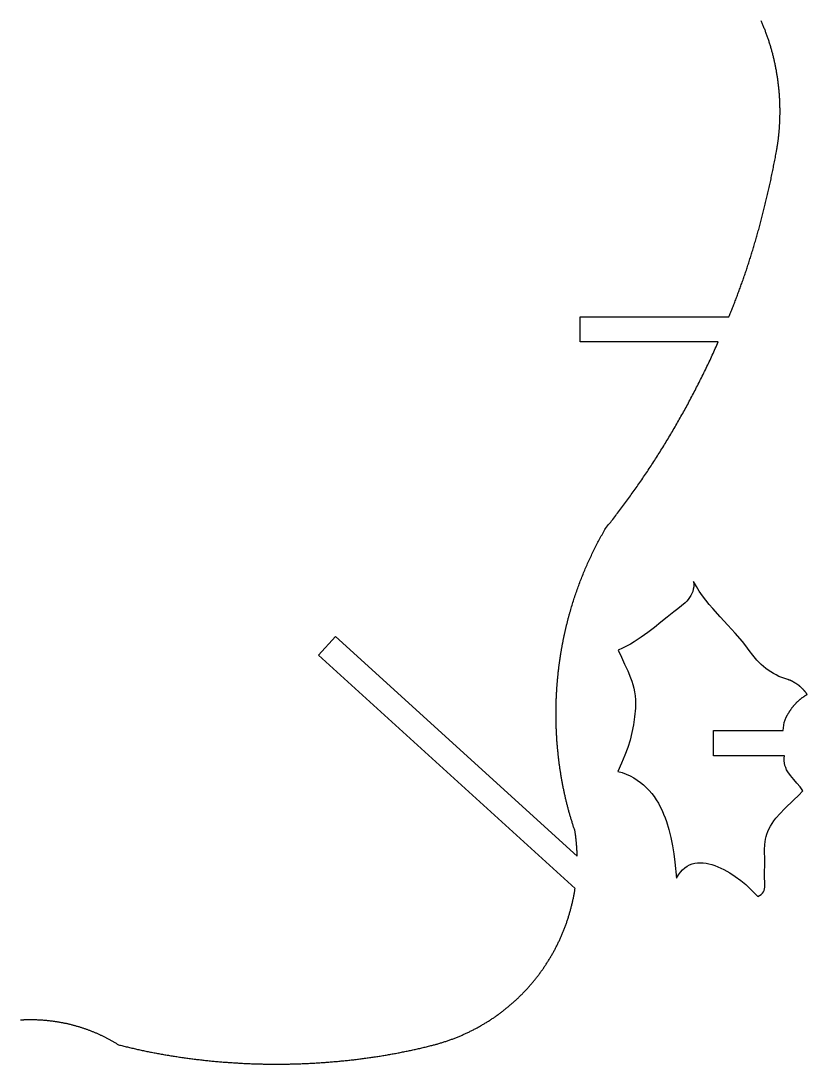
# Model space of a CAD drawing. Extents: x -331 to 1103, y -532 to 1751.
# Drawn here: x 48 to 427, y -514 to -12 of the extents above; entities that cross this region are included whole.
import ezdxf

# ---------------------------------------------------------------- set-up
doc = ezdxf.new("R2010")
doc.units = 0
doc.layers.add('Default_Layer', color=1, linetype='CONTINUOUS')

msp = doc.modelspace()

# ---------------------------------------------------------------- linework, layer by layer
at = {"layer": 'Default_Layer'}
msp.add_lwpolyline([(48.09, -493), (48.36, -492.98), (48.63, -492.97), (48.9, -492.95), (49.17, -492.94), (49.44, -492.93), (49.72, -492.92), (49.99, -492.91), (50.26, -492.9), (50.53, -492.89), (50.81, -492.88), (51.08, -492.87), (51.35, -492.87), (51.63, -492.86), (51.9, -492.86), (52.17, -492.85), (52.45, -492.85), (52.72, -492.85), (53, -492.85), (53.36, -492.85), (53.73, -492.85), (54.1, -492.86), (54.47, -492.86), (54.83, -492.87), (55.2, -492.88), (55.56, -492.89), (55.93, -492.9), (56.29, -492.92), (56.66, -492.93), (57.02, -492.95), (57.38, -492.97), (57.75, -492.99), (58.11, -493.01), (58.47, -493.03), (58.83, -493.06), (59.19, -493.09), (59.55, -493.11), (59.91, -493.14), (60.27, -493.18), (60.63, -493.21), (60.99, -493.24), (61.35, -493.28), (61.7, -493.32), (62.06, -493.36), (62.42, -493.4), (62.77, -493.44), (63.13, -493.48), (63.48, -493.53), (63.84, -493.58), (64.19, -493.63), (64.55, -493.68), (64.9, -493.73), (65.25, -493.78), (65.6, -493.84), (65.96, -493.89), (66.31, -493.95), (66.66, -494.01), (67.01, -494.07), (67.36, -494.13), (67.7, -494.2), (68.05, -494.26), (68.4, -494.33), (68.75, -494.4), (69.09, -494.47), (69.44, -494.54), (69.78, -494.61), (70.13, -494.68), (70.47, -494.76), (70.81, -494.84), (71.16, -494.91), (71.5, -494.99), (71.84, -495.08), (72.18, -495.16), (72.52, -495.24), (72.86, -495.33), (73.2, -495.42), (73.54, -495.5), (73.88, -495.59), (74.21, -495.69), (74.55, -495.78), (74.89, -495.87), (75.22, -495.97), (75.55, -496.06), (75.89, -496.16), (76.22, -496.26), (76.55, -496.36), (76.88, -496.47), (77.22, -496.57), (77.55, -496.68), (77.88, -496.78), (78.2, -496.89), (78.53, -497), (78.86, -497.11), (79.19, -497.22), (79.51, -497.34), (79.84, -497.45), (80.16, -497.57), (80.49, -497.68), (80.81, -497.8), (81.13, -497.92), (81.45, -498.04), (81.77, -498.17), (82.09, -498.29), (82.41, -498.42), (82.73, -498.54), (83.05, -498.67), (83.37, -498.8), (83.68, -498.93), (84, -499.06), (84.31, -499.2), (84.63, -499.33), (84.94, -499.47), (85.25, -499.6), (85.56, -499.74), (85.87, -499.88), (86.18, -500.02), (86.49, -500.17), (86.8, -500.31), (87.11, -500.45), (87.41, -500.6), (87.72, -500.75), (88.02, -500.89), (88.33, -501.04), (88.63, -501.2), (88.93, -501.35), (89.23, -501.5), (89.53, -501.65), (89.83, -501.81), (90.13, -501.97), (90.43, -502.13), (90.73, -502.29), (91.02, -502.45), (91.32, -502.61), (91.61, -502.77), (91.91, -502.93), (92.2, -503.1), (92.49, -503.27), (92.78, -503.43), (93.07, -503.6), (93.36, -503.77), (93.65, -503.94), (93.94, -504.12), (94.22, -504.29), (94.51, -504.46), (94.79, -504.64), (95.07, -504.82), (95.36, -504.99), (95.89, -505.13), (96.43, -505.27), (96.97, -505.41), (97.51, -505.54), (98.05, -505.68), (98.6, -505.81), (99.14, -505.95), (99.68, -506.08), (100.23, -506.21), (100.78, -506.34), (101.33, -506.47), (101.88, -506.6), (102.43, -506.72), (102.98, -506.85), (103.53, -506.98), (104.09, -507.1), (104.64, -507.22), (105.2, -507.35), (105.76, -507.47), (106.32, -507.59), (106.88, -507.71), (107.44, -507.83), (108, -507.95), (108.56, -508.06), (109.13, -508.18), (109.69, -508.29), (110.26, -508.41), (110.83, -508.52), (111.39, -508.63), (111.96, -508.74), (112.53, -508.85), (113.11, -508.96), (113.68, -509.07), (114.25, -509.17), (114.83, -509.28), (115.4, -509.38), (115.98, -509.49), (116.56, -509.59), (117.13, -509.69), (117.71, -509.79), (118.29, -509.89), (118.87, -509.99), (119.46, -510.09), (120.04, -510.18), (120.62, -510.28), (121.21, -510.37), (121.79, -510.47), (122.38, -510.56), (122.97, -510.65), (123.56, -510.74), (124.15, -510.83), (124.74, -510.92), (125.33, -511.01), (125.92, -511.09), (126.51, -511.18), (127.11, -511.26), (127.7, -511.34), (128.29, -511.43), (128.89, -511.51), (129.49, -511.59), (130.09, -511.66), (130.68, -511.74), (131.28, -511.82), (131.88, -511.89), (132.48, -511.97), (133.08, -512.04), (133.69, -512.11), (134.29, -512.18), (134.89, -512.25), (135.5, -512.32), (136.1, -512.39), (136.71, -512.46), (137.32, -512.52), (137.92, -512.59), (138.53, -512.65), (139.14, -512.71), (139.75, -512.77), (140.36, -512.83), (140.97, -512.89), (141.58, -512.95), (142.19, -513), (142.8, -513.06), (143.42, -513.11), (144.03, -513.17), (144.65, -513.22), (145.26, -513.27), (145.88, -513.32), (146.49, -513.37), (147.11, -513.42), (147.73, -513.46), (148.34, -513.51), (148.96, -513.55), (149.58, -513.59), (150.2, -513.63), (150.82, -513.67), (151.44, -513.71), (152.06, -513.75), (152.69, -513.79), (153.31, -513.82), (153.93, -513.86), (154.55, -513.89), (155.18, -513.92), (155.8, -513.96), (156.43, -513.99), (157.05, -514.01), (157.68, -514.04), (158.3, -514.07), (158.93, -514.09), (159.56, -514.12), (160.19, -514.14), (160.81, -514.16), (161.44, -514.18), (162.07, -514.2), (162.7, -514.22), (163.33, -514.23), (163.96, -514.25), (164.59, -514.26), (165.22, -514.28), (165.85, -514.29), (166.48, -514.3), (167.11, -514.31), (167.75, -514.32), (168.38, -514.32), (169.01, -514.33), (169.64, -514.33), (170.28, -514.34), (170.91, -514.34), (171.54, -514.34), (172.17, -514.34), (172.79, -514.34), (173.41, -514.33), (174.04, -514.33), (174.66, -514.32), (175.28, -514.32), (175.9, -514.31), (176.52, -514.3), (177.14, -514.29), (177.76, -514.28), (178.38, -514.27), (179, -514.25), (179.62, -514.24), (180.24, -514.22), (180.86, -514.21), (181.48, -514.19), (182.1, -514.17), (182.71, -514.15), (183.33, -514.12), (183.95, -514.1), (184.56, -514.08), (185.18, -514.05), (185.79, -514.03), (186.41, -514), (187.02, -513.97), (187.64, -513.94), (188.25, -513.91), (188.86, -513.88), (189.48, -513.84), (190.09, -513.81), (190.7, -513.77), (191.31, -513.74), (191.92, -513.7), (192.53, -513.66), (193.14, -513.62), (193.75, -513.58), (194.36, -513.53), (194.96, -513.49), (195.57, -513.45), (196.18, -513.4), (196.78, -513.35), (197.39, -513.31), (197.99, -513.26), (198.6, -513.21), (199.2, -513.15), (199.8, -513.1), (200.41, -513.05), (201.01, -512.99), (201.61, -512.94), (202.21, -512.88), (202.81, -512.82), (203.41, -512.77), (204.01, -512.71), (204.61, -512.64), (205.2, -512.58), (205.8, -512.52), (206.39, -512.45), (206.99, -512.39), (207.58, -512.32), (208.18, -512.26), (208.77, -512.19), (209.36, -512.12), (209.95, -512.05), (210.55, -511.98), (211.14, -511.9), (211.72, -511.83), (212.31, -511.75), (212.9, -511.68), (213.49, -511.6), (214.07, -511.52), (214.66, -511.44), (215.24, -511.36), (215.83, -511.28), (216.41, -511.2), (216.99, -511.12), (217.57, -511.03), (218.15, -510.95), (218.73, -510.86), (219.31, -510.77), (219.89, -510.69), (220.47, -510.6), (221.04, -510.51), (221.62, -510.42), (222.19, -510.32), (222.77, -510.23), (223.34, -510.14), (223.91, -510.04), (224.48, -509.94), (225.05, -509.85), (225.62, -509.75), (226.19, -509.65), (226.75, -509.55), (227.32, -509.45), (227.89, -509.35), (228.45, -509.24), (229.01, -509.14), (229.57, -509.03), (230.14, -508.93), (230.7, -508.82), (231.26, -508.71), (231.81, -508.6), (232.37, -508.49), (232.93, -508.38), (233.48, -508.27), (234.04, -508.16), (234.59, -508.04), (235.14, -507.93), (235.69, -507.81), (236.24, -507.7), (236.79, -507.58), (237.34, -507.46), (237.88, -507.34), (238.43, -507.22), (238.97, -507.1), (239.52, -506.98), (240.06, -506.86), (240.6, -506.73), (241.14, -506.61), (241.68, -506.48), (242.21, -506.35), (242.75, -506.23), (243.29, -506.1), (243.82, -505.97), (244.35, -505.84), (244.88, -505.71), (245.41, -505.57), (245.94, -505.44), (246.47, -505.31), (246.89, -505.2), (247.32, -505.09), (247.74, -504.98), (248.16, -504.87), (248.58, -504.75), (248.99, -504.64), (249.41, -504.52), (249.83, -504.4), (250.24, -504.28), (250.66, -504.15), (251.07, -504.03), (251.48, -503.9), (251.9, -503.77), (252.31, -503.64), (252.72, -503.51), (253.13, -503.37), (253.54, -503.24), (253.95, -503.1), (254.35, -502.96), (254.76, -502.82), (255.16, -502.68), (255.57, -502.53), (255.97, -502.38), (256.37, -502.23), (256.78, -502.08), (257.18, -501.93), (257.58, -501.78), (257.97, -501.62), (258.37, -501.46), (258.77, -501.31), (259.17, -501.14), (259.56, -500.98), (259.95, -500.82), (260.35, -500.65), (260.74, -500.48), (261.13, -500.31), (261.52, -500.14), (261.91, -499.97), (262.3, -499.8), (262.69, -499.62), (263.07, -499.44), (263.46, -499.26), (263.84, -499.08), (264.23, -498.9), (264.61, -498.71), (264.99, -498.53), (265.37, -498.34), (265.75, -498.15), (266.13, -497.96), (266.5, -497.76), (266.88, -497.57), (267.26, -497.37), (267.63, -497.17), (268, -496.98), (268.38, -496.77), (268.75, -496.57), (269.12, -496.37), (269.48, -496.16), (269.85, -495.95), (270.22, -495.74), (270.58, -495.53), (270.95, -495.32), (271.31, -495.11), (271.68, -494.89), (272.04, -494.67), (272.4, -494.46), (272.76, -494.23), (273.11, -494.01), (273.47, -493.79), (273.83, -493.56), (274.18, -493.34), (274.53, -493.11), (274.89, -492.88), (275.24, -492.65), (275.59, -492.42), (275.94, -492.18), (276.28, -491.95), (276.63, -491.71), (276.98, -491.47), (277.32, -491.23), (277.66, -490.99), (278, -490.74), (278.35, -490.5), (278.68, -490.25), (279.02, -490.01), (279.36, -489.76), (279.7, -489.51), (280.03, -489.25), (280.36, -489), (280.7, -488.74), (281.03, -488.49), (281.36, -488.23), (281.69, -487.97), (282.01, -487.71), (282.34, -487.45), (282.66, -487.18), (282.99, -486.92), (283.31, -486.65), (283.63, -486.38), (283.95, -486.11), (284.27, -485.84), (284.59, -485.57), (284.9, -485.3), (285.22, -485.02), (285.53, -484.74), (285.84, -484.47), (286.16, -484.19), (286.47, -483.91), (286.77, -483.62), (287.08, -483.34), (287.39, -483.06), (287.69, -482.77), (287.99, -482.48), (288.3, -482.19), (288.6, -481.9), (288.9, -481.61), (289.19, -481.32), (289.49, -481.02), (289.79, -480.73), (290.08, -480.43), (290.37, -480.13), (290.66, -479.83), (290.95, -479.53), (291.24, -479.23), (291.53, -478.93), (291.81, -478.62), (292.1, -478.32), (292.38, -478.01), (292.66, -477.7), (292.94, -477.39), (293.22, -477.08), (293.5, -476.77), (293.77, -476.45), (294.05, -476.14), (294.32, -475.82), (294.59, -475.5), (294.86, -475.18), (295.13, -474.86), (295.4, -474.54), (295.67, -474.22), (295.93, -473.9), (296.19, -473.57), (296.45, -473.25), (296.71, -472.92), (296.97, -472.59), (297.23, -472.26), (297.49, -471.93), (297.74, -471.6), (297.99, -471.26), (298.24, -470.93), (298.49, -470.59), (298.74, -470.26), (298.99, -469.92), (299.23, -469.58), (299.48, -469.24), (299.72, -468.9), (299.96, -468.55), (300.2, -468.21), (300.44, -467.86), (300.67, -467.52), (300.91, -467.17), (301.14, -466.82), (301.37, -466.47), (301.6, -466.12), (301.83, -465.77), (302.06, -465.42), (302.28, -465.06), (302.51, -464.71), (302.73, -464.35), (302.95, -463.99), (303.17, -463.63), (303.39, -463.27), (303.6, -462.91), (303.82, -462.55), (304.03, -462.19), (304.24, -461.83), (304.45, -461.46), (304.66, -461.09), (304.86, -460.73), (305.07, -460.36), (305.27, -459.99), (305.47, -459.62), (305.67, -459.25), (305.87, -458.88), (306.07, -458.5), (306.26, -458.13), (306.45, -457.75), (306.65, -457.38), (306.84, -457), (307.02, -456.62), (307.21, -456.24), (307.39, -455.86), (307.58, -455.48), (307.76, -455.1), (307.94, -454.71), (308.12, -454.33), (308.29, -453.94), (308.47, -453.56), (308.64, -453.17), (308.81, -452.78), (308.98, -452.39), (309.15, -452), (309.31, -451.61), (309.48, -451.22), (309.64, -450.82), (309.8, -450.43), (309.96, -450.04), (310.12, -449.64), (310.27, -449.24), (310.43, -448.85), (310.58, -448.45), (310.73, -448.05), (310.88, -447.65), (311.02, -447.25), (311.17, -446.84), (311.31, -446.44), (311.45, -446.04), (311.59, -445.63), (311.73, -445.23), (311.87, -444.82), (312, -444.41), (312.13, -444), (312.26, -443.59), (312.39, -443.18), (312.52, -442.77), (312.64, -442.36), (312.77, -441.95), (312.89, -441.54), (313.01, -441.12), (313.13, -440.71), (313.24, -440.29), (313.36, -439.87), (313.47, -439.46), (313.58, -439.04), (313.69, -438.62), (313.79, -438.2), (313.9, -437.78), (314, -437.36), (314.1, -436.94), (314.2, -436.51), (314.3, -436.09), (314.39, -435.66), (314.49, -435.24), (314.58, -434.81), (314.67, -434.39), (314.75, -433.96), (314.84, -433.53), (314.92, -433.1), (315, -432.67), (315.08, -432.24), (315.16, -431.81), (315.24, -431.38), (315.31, -430.95), (315.38, -430.51), (315.45, -430.08), (315.52, -429.64), (191.89, -317.35), (200.08, -308.33), (316.51, -414.08), (316.5, -413.68), (316.49, -413.27), (316.48, -412.86), (316.46, -412.46), (316.45, -412.06), (316.43, -411.66), (316.41, -411.26), (316.39, -410.86), (316.37, -410.46), (316.34, -410.07), (316.32, -409.68), (316.29, -409.29), (316.26, -408.9), (316.23, -408.51), (316.2, -408.13), (316.17, -407.74), (316.13, -407.36), (316.1, -406.99), (316.06, -406.61), (316.02, -406.24), (315.98, -405.87), (315.94, -405.5), (315.9, -405.14), (315.85, -404.77), (315.81, -404.42), (315.76, -404.06), (315.71, -403.71), (315.66, -403.36), (315.61, -403.01), (315.56, -402.67), (315.51, -402.33), (315.45, -401.99), (315.32, -401.6), (315.18, -401.2), (315.05, -400.8), (314.92, -400.41), (314.79, -400.01), (314.66, -399.61), (314.53, -399.21), (314.4, -398.81), (314.27, -398.4), (314.14, -398), (314.02, -397.59), (313.89, -397.19), (313.77, -396.78), (313.64, -396.38), (313.52, -395.97), (313.4, -395.56), (313.28, -395.15), (313.16, -394.74), (313.04, -394.33), (312.92, -393.92), (312.8, -393.5), (312.69, -393.09), (312.57, -392.67), (312.46, -392.26), (312.35, -391.84), (312.23, -391.43), (312.12, -391.01), (312.01, -390.59), (311.9, -390.17), (311.79, -389.75), (311.69, -389.33), (311.58, -388.91), (311.48, -388.48), (311.37, -388.06), (311.27, -387.64), (311.17, -387.21), (311.06, -386.79), (310.96, -386.36), (310.86, -385.93), (310.77, -385.5), (310.67, -385.08), (310.57, -384.65), (310.48, -384.22), (310.38, -383.78), (310.29, -383.35), (310.2, -382.92), (310.11, -382.49), (310.02, -382.05), (309.93, -381.62), (309.84, -381.18), (309.75, -380.75), (309.66, -380.31), (309.58, -379.88), (309.49, -379.44), (309.41, -379), (309.33, -378.56), (309.25, -378.12), (309.17, -377.68), (309.09, -377.24), (309.01, -376.8), (308.93, -376.36), (308.86, -375.91), (308.78, -375.47), (308.71, -375.02), (308.64, -374.58), (308.57, -374.13), (308.5, -373.69), (308.43, -373.24), (308.36, -372.79), (308.29, -372.35), (308.22, -371.9), (308.16, -371.45), (308.1, -371), (308.03, -370.55), (307.97, -370.1), (307.91, -369.65), (307.85, -369.2), (307.79, -368.74), (307.73, -368.29), (307.68, -367.84), (307.62, -367.38), (307.57, -366.93), (307.52, -366.47), (307.46, -366.02), (307.41, -365.56), (307.36, -365.11), (307.31, -364.65), (307.27, -364.19), (307.22, -363.73), (307.17, -363.28), (307.13, -362.82), (307.09, -362.36), (307.05, -361.9), (307, -361.44), (306.97, -360.98), (306.93, -360.52), (306.89, -360.05), (306.85, -359.59), (306.82, -359.13), (306.78, -358.67), (306.75, -358.2), (306.72, -357.74), (306.69, -357.27), (306.66, -356.81), (306.63, -356.34), (306.61, -355.88), (306.58, -355.41), (306.55, -354.95), (306.53, -354.48), (306.51, -354.01), (306.49, -353.55), (306.47, -353.08), (306.45, -352.61), (306.43, -352.14), (306.42, -351.67), (306.4, -351.2), (306.39, -350.73), (306.37, -350.26), (306.36, -349.79), (306.35, -349.32), (306.34, -348.85), (306.34, -348.38), (306.33, -347.91), (306.32, -347.44), (306.32, -346.96), (306.32, -346.49), (306.31, -346.02), (306.31, -345.55), (306.31, -345.16), (306.31, -344.78), (306.32, -344.39), (306.32, -344.01), (306.32, -343.62), (306.33, -343.24), (306.33, -342.85), (306.34, -342.47), (306.35, -342.08), (306.35, -341.7), (306.36, -341.32), (306.37, -340.93), (306.38, -340.55), (306.39, -340.17), (306.4, -339.79), (306.42, -339.4), (306.43, -339.02), (306.44, -338.64), (306.46, -338.26), (306.47, -337.88), (306.49, -337.49), (306.51, -337.11), (306.53, -336.73), (306.55, -336.35), (306.56, -335.97), (306.59, -335.59), (306.61, -335.21), (306.63, -334.83), (306.65, -334.45), (306.67, -334.07), (306.7, -333.69), (306.72, -333.31), (306.75, -332.94), (306.78, -332.56), (306.8, -332.18), (306.83, -331.8), (306.86, -331.42), (306.89, -331.05), (306.92, -330.67), (306.95, -330.29), (306.99, -329.91), (307.02, -329.54), (307.05, -329.16), (307.09, -328.78), (307.12, -328.41), (307.16, -328.03), (307.19, -327.66), (307.23, -327.28), (307.27, -326.91), (307.31, -326.53), (307.35, -326.16), (307.39, -325.78), (307.43, -325.41), (307.47, -325.04), (307.52, -324.66), (307.56, -324.29), (307.6, -323.92), (307.65, -323.54), (307.69, -323.17), (307.74, -322.8), (307.79, -322.43), (307.84, -322.06), (307.89, -321.68), (307.94, -321.31), (307.99, -320.94), (308.04, -320.57), (308.09, -320.2), (308.14, -319.83), (308.2, -319.46), (308.25, -319.09), (308.3, -318.72), (308.36, -318.35), (308.42, -317.99), (308.47, -317.62), (308.53, -317.25), (308.59, -316.88), (308.65, -316.51), (308.71, -316.15), (308.77, -315.78), (308.83, -315.41), (308.89, -315.04), (308.96, -314.68), (309.02, -314.31), (309.08, -313.95), (309.15, -313.58), (309.22, -313.22), (309.28, -312.85), (309.35, -312.49), (309.42, -312.12), (309.49, -311.76), (309.56, -311.39), (309.63, -311.03), (309.7, -310.67), (309.77, -310.31), (309.84, -309.94), (309.92, -309.58), (309.99, -309.22), (310.06, -308.86), (310.14, -308.5), (310.22, -308.13), (310.29, -307.77), (310.37, -307.41), (310.45, -307.05), (310.53, -306.69), (310.61, -306.33), (310.69, -305.97), (310.77, -305.62), (310.85, -305.26), (310.93, -304.9), (311.02, -304.54), (311.1, -304.18), (311.18, -303.83), (311.27, -303.47), (311.35, -303.11), (311.44, -302.76), (311.53, -302.4), (311.62, -302.04), (311.71, -301.69), (311.8, -301.33), (311.89, -300.98), (311.98, -300.62), (312.07, -300.27), (312.16, -299.92), (312.25, -299.56), (312.35, -299.21), (312.44, -298.86), (312.54, -298.5), (312.63, -298.15), (312.73, -297.8), (312.83, -297.45), (312.92, -297.1), (313.02, -296.75), (313.22, -296.04), (313.42, -295.35), (313.63, -294.65), (313.83, -293.95), (314.04, -293.26), (314.26, -292.56), (314.47, -291.87), (314.69, -291.18), (314.91, -290.49), (315.13, -289.8), (315.36, -289.11), (315.59, -288.43), (315.82, -287.74), (316.05, -287.06), (316.29, -286.38), (316.53, -285.7), (316.77, -285.02), (317.02, -284.35), (317.26, -283.67), (317.51, -283), (317.76, -282.33), (318.02, -281.66), (318.28, -280.99), (318.54, -280.32), (318.8, -279.65), (319.06, -278.99), (319.33, -278.33), (319.6, -277.67), (319.87, -277.01), (320.15, -276.35), (320.43, -275.69), (320.71, -275.04), (320.99, -274.39), (321.27, -273.73), (321.56, -273.08), (321.85, -272.44), (322.14, -271.79), (322.44, -271.15), (322.73, -270.5), (323.03, -269.86), (323.34, -269.22), (323.64, -268.58), (323.95, -267.95), (324.26, -267.31), (324.57, -266.68), (324.88, -266.05), (325.2, -265.42), (325.52, -264.79), (325.84, -264.17), (326.16, -263.54), (326.49, -262.92), (326.82, -262.3), (327.15, -261.68), (327.48, -261.07), (327.82, -260.45), (328.15, -259.84), (328.49, -259.23), (328.84, -258.62), (329.18, -258.01), (329.53, -257.41), (329.88, -256.8), (330.23, -256.2), (330.72, -255.59), (331.2, -254.98), (331.69, -254.37), (332.18, -253.75), (332.66, -253.14), (333.14, -252.52), (333.63, -251.91), (334.11, -251.29), (334.59, -250.67), (335.07, -250.05), (335.55, -249.42), (336.03, -248.8), (336.5, -248.17), (336.98, -247.55), (337.45, -246.92), (337.93, -246.29), (338.4, -245.66), (338.87, -245.02), (339.34, -244.39), (339.81, -243.76), (340.28, -243.12), (340.75, -242.48), (341.22, -241.84), (341.68, -241.2), (342.15, -240.56), (342.61, -239.92), (343.07, -239.27), (343.54, -238.62), (344, -237.98), (344.46, -237.33), (344.92, -236.68), (345.37, -236.03), (345.83, -235.37), (346.29, -234.72), (346.74, -234.06), (347.19, -233.4), (347.65, -232.74), (348.1, -232.08), (348.55, -231.42), (349, -230.76), (349.45, -230.09), (349.9, -229.43), (350.34, -228.76), (350.79, -228.09), (351.23, -227.42), (351.68, -226.75), (352.12, -226.08), (352.56, -225.4), (353, -224.72), (353.44, -224.05), (353.88, -223.37), (354.32, -222.69), (354.75, -222), (355.19, -221.32), (355.62, -220.64), (356.06, -219.95), (356.49, -219.26), (356.92, -218.57), (357.35, -217.88), (357.78, -217.19), (358.21, -216.49), (358.64, -215.8), (359.06, -215.1), (359.49, -214.4), (359.91, -213.7), (360.34, -213), (360.76, -212.3), (361.18, -211.59), (361.6, -210.88), (362.02, -210.18), (362.44, -209.47), (362.85, -208.76), (363.27, -208.04), (363.69, -207.33), (364.1, -206.61), (364.51, -205.9), (364.92, -205.18), (365.33, -204.46), (365.74, -203.74), (366.15, -203.01), (366.56, -202.29), (366.97, -201.56), (367.37, -200.83), (367.78, -200.1), (368.18, -199.37), (368.58, -198.64), (368.99, -197.9), (369.39, -197.17), (369.79, -196.43), (370.18, -195.69), (370.58, -194.95), (370.98, -194.21), (371.37, -193.46), (371.77, -192.72), (372.16, -191.97), (372.55, -191.22), (372.94, -190.47), (373.33, -189.72), (373.72, -188.96), (374.11, -188.21), (374.5, -187.45), (374.88, -186.69), (375.27, -185.93), (375.65, -185.17), (376.03, -184.41), (376.42, -183.64), (376.8, -182.87), (377.18, -182.1), (377.56, -181.33), (377.93, -180.56), (378.31, -179.79), (378.68, -179.01), (379.06, -178.24), (379.43, -177.46), (379.8, -176.68), (380.18, -175.89), (380.55, -175.11), (380.91, -174.32), (381.28, -173.54), (381.65, -172.75), (382.01, -171.96), (382.38, -171.17), (382.74, -170.37), (383.11, -169.58), (383.47, -168.78), (383.83, -167.98), (384.19, -167.18), (384.55, -166.38), (317.92, -166.38), (317.92, -154.19), (317.92, -154.19), (389.67, -154.19), (389.89, -153.66), (390.11, -153.12), (390.33, -152.59), (390.55, -152.05), (390.77, -151.51), (390.99, -150.97), (391.21, -150.43), (391.43, -149.89), (391.64, -149.34), (391.86, -148.8), (392.07, -148.25), (392.29, -147.7), (392.5, -147.15), (392.72, -146.6), (392.93, -146.05), (393.14, -145.49), (393.35, -144.94), (393.57, -144.38), (393.78, -143.82), (393.99, -143.26), (394.2, -142.7), (394.4, -142.14), (394.61, -141.57), (394.82, -141.01), (395.03, -140.44), (395.23, -139.87), (395.44, -139.3), (395.64, -138.73), (395.85, -138.16), (396.05, -137.58), (396.26, -137.01), (396.46, -136.43), (396.66, -135.85), (396.86, -135.27), (397.06, -134.69), (397.26, -134.1), (397.46, -133.52), (397.66, -132.93), (397.86, -132.35), (398.06, -131.76), (398.25, -131.17), (398.45, -130.58), (398.64, -129.98), (398.84, -129.39), (399.03, -128.79), (399.23, -128.2), (399.42, -127.6), (399.61, -127), (399.8, -126.4), (399.99, -125.8), (400.18, -125.19), (400.37, -124.59), (400.56, -123.98), (400.75, -123.37), (400.94, -122.76), (401.12, -122.15), (401.31, -121.54), (401.5, -120.92), (401.68, -120.31), (401.86, -119.69), (402.05, -119.07), (402.23, -118.46), (402.41, -117.83), (402.59, -117.21), (402.77, -116.59), (402.95, -115.96), (403.13, -115.34), (403.31, -114.71), (403.49, -114.08), (403.66, -113.45), (403.84, -112.82), (404.01, -112.19), (404.19, -111.55), (404.36, -110.92), (404.54, -110.28), (404.71, -109.64), (404.88, -109), (405.05, -108.36), (405.22, -107.72), (405.39, -107.08), (405.56, -106.43), (405.73, -105.78), (405.89, -105.14), (406.06, -104.49), (406.22, -103.84), (406.39, -103.18), (406.55, -102.53), (406.72, -101.88), (406.88, -101.22), (407.04, -100.56), (407.2, -99.91), (407.36, -99.25), (407.52, -98.58), (407.68, -97.92), (407.83, -97.26), (407.99, -96.59), (408.15, -95.93), (408.3, -95.26), (408.46, -94.59), (408.61, -93.92), (408.76, -93.25), (408.91, -92.57), (409.07, -91.9), (409.22, -91.22), (409.37, -90.55), (409.51, -89.87), (409.66, -89.19), (409.81, -88.51), (409.95, -87.83), (410.1, -87.14), (410.24, -86.46), (410.39, -85.77), (410.53, -85.08), (410.67, -84.4), (410.81, -83.71), (410.95, -83.01), (411.09, -82.32), (411.23, -81.63), (411.37, -80.93), (411.51, -80.24), (411.64, -79.54), (411.78, -78.84), (411.91, -78.14), (412.04, -77.44), (412.18, -76.73), (412.31, -76.03), (412.44, -75.32), (412.57, -74.62), (412.62, -74.34), (412.67, -74.07), (412.72, -73.79), (412.77, -73.51), (412.82, -73.24), (412.87, -72.96), (412.91, -72.68), (412.96, -72.39), (413, -72.11), (413.05, -71.83), (413.09, -71.54), (413.14, -71.25), (413.18, -70.97), (413.22, -70.68), (413.26, -70.39), (413.3, -70.1), (413.34, -69.8), (413.38, -69.51), (413.42, -69.22), (413.46, -68.92), (413.49, -68.63), (413.53, -68.33), (413.57, -68.03), (413.6, -67.73), (413.63, -67.44), (413.67, -67.14), (413.7, -66.83), (413.73, -66.53), (413.76, -66.23), (413.79, -65.93), (413.82, -65.62), (413.85, -65.32), (413.87, -65.01), (413.9, -64.7), (413.93, -64.4), (413.95, -64.09), (413.97, -63.78), (414, -63.47), (414.02, -63.16), (414.04, -62.85), (414.06, -62.54), (414.08, -62.23), (414.1, -61.91), (414.12, -61.6), (414.14, -61.29), (414.15, -60.97), (414.17, -60.66), (414.18, -60.34), (414.2, -60.03), (414.21, -59.71), (414.22, -59.4), (414.23, -59.08), (414.24, -58.76), (414.25, -58.45), (414.26, -58.13), (414.27, -57.81), (414.28, -57.49), (414.28, -57.17), (414.29, -56.85), (414.29, -56.53), (414.3, -56.21), (414.3, -55.89), (414.3, -55.57), (414.3, -55.25), (414.3, -54.78), (414.3, -54.31), (414.29, -53.84), (414.28, -53.37), (414.27, -52.9), (414.26, -52.44), (414.25, -51.97), (414.24, -51.5), (414.22, -51.04), (414.2, -50.57), (414.18, -50.11), (414.16, -49.64), (414.13, -49.18), (414.11, -48.71), (414.08, -48.25), (414.05, -47.79), (414.02, -47.33), (413.98, -46.87), (413.95, -46.4), (413.91, -45.94), (413.87, -45.48), (413.83, -45.02), (413.78, -44.57), (413.74, -44.11), (413.69, -43.65), (413.64, -43.19), (413.59, -42.74), (413.54, -42.28), (413.48, -41.82), (413.42, -41.37), (413.37, -40.92), (413.31, -40.46), (413.24, -40.01), (413.18, -39.56), (413.11, -39.1), (413.05, -38.65), (412.98, -38.2), (412.9, -37.75), (412.83, -37.3), (412.75, -36.85), (412.68, -36.4), (412.6, -35.96), (412.52, -35.51), (412.44, -35.06), (412.35, -34.62), (412.26, -34.17), (412.18, -33.73), (412.09, -33.28), (412, -32.84), (411.9, -32.4), (411.81, -31.96), (411.71, -31.52), (411.61, -31.07), (411.51, -30.63), (411.41, -30.2), (411.3, -29.76), (411.2, -29.32), (411.09, -28.88), (410.98, -28.45), (410.87, -28.01), (410.76, -27.57), (410.64, -27.14), (410.53, -26.71), (410.41, -26.27), (410.29, -25.84), (410.17, -25.41), (410.04, -24.98), (409.92, -24.55), (409.79, -24.12), (409.66, -23.69), (409.53, -23.26), (409.4, -22.83), (409.27, -22.41), (409.13, -21.98), (408.99, -21.56), (408.85, -21.13), (408.71, -20.71), (408.57, -20.29), (408.43, -19.86), (408.28, -19.44), (408.13, -19.02), (407.99, -18.6), (407.84, -18.18), (407.68, -17.77), (407.53, -17.35), (407.37, -16.93), (407.22, -16.52), (407.06, -16.1), (406.9, -15.69), (406.73, -15.27), (406.57, -14.86), (406.41, -14.45), (406.24, -14.04), (406.07, -13.63), (405.9, -13.22), (405.73, -12.81), (405.55, -12.4), (405.38, -12), (405.2, -11.59)], dxfattribs=at)
msp.add_lwpolyline([(418.03, -328.99), (416.58, -328.56), (415.16, -328.06), (413.78, -327.49), (412.44, -326.84), (411.14, -326.13), (409.87, -325.36), (408.65, -324.53), (407.46, -323.64), (405.2, -321.72), (403.11, -319.62), (401.17, -317.36), (399.4, -314.99), (397.84, -312.84), (396.2, -310.75), (392.75, -306.7), (389.16, -302.76), (385.52, -298.84), (381.95, -294.88), (380.21, -292.85), (378.54, -290.77), (376.93, -288.65), (375.4, -286.46), (373.97, -284.2), (372.64, -281.86), (372.72, -283.16), (372.67, -284.38), (372.49, -285.53), (372.2, -286.61), (371.8, -287.63), (371.31, -288.6), (370.74, -289.52), (370.08, -290.39), (369.36, -291.22), (368.58, -292.02), (366.88, -293.54), (365.05, -294.99), (363.16, -296.43), (359.95, -298.94), (356.85, -301.44), (353.77, -303.92), (350.64, -306.34), (347.4, -308.67), (343.97, -310.88), (342.15, -311.94), (340.26, -312.95), (338.29, -313.92), (336.22, -314.85), (337.82, -318.28), (339.4, -321.59), (340.91, -324.85), (342.26, -328.13), (342.86, -329.79), (343.38, -331.49), (343.83, -333.22), (344.19, -335), (344.45, -336.84), (344.61, -338.74), (344.66, -340.72), (344.58, -342.78), (344.2, -346.98), (343.65, -350.9), (342.92, -354.62), (342, -358.24), (340.86, -361.83), (339.51, -365.47), (337.91, -369.25), (336.06, -373.26), (338.16, -373.9), (340.15, -374.65), (342.03, -375.5), (343.81, -376.45), (345.49, -377.49), (347.07, -378.62), (348.55, -379.84), (349.94, -381.13), (351.25, -382.5), (352.47, -383.94), (353.61, -385.45), (354.67, -387.02), (355.66, -388.65), (356.57, -390.33), (357.42, -392.06), (358.2, -393.83), (358.92, -395.64), (359.58, -397.49), (360.73, -401.28), (361.69, -405.16), (362.48, -409.1), (363.13, -413.05), (363.66, -416.99), (364.46, -424.68), (365.33, -423.18), (366.28, -421.87), (367.29, -420.74), (368.37, -419.79), (369.5, -419), (370.69, -418.38), (371.92, -417.9), (373.2, -417.58), (374.52, -417.39), (375.87, -417.32), (377.24, -417.38), (378.64, -417.56), (380.06, -417.84), (381.48, -418.23), (382.92, -418.7), (384.36, -419.26), (387.22, -420.6), (390.03, -422.19), (392.75, -423.97), (395.33, -425.88), (397.75, -427.85), (399.94, -429.83), (401.89, -431.76), (403.54, -433.57), (404.46, -433.1), (405.21, -432.56), (405.81, -431.96), (406.27, -431.3), (406.6, -430.6), (406.84, -429.85), (406.98, -429.06), (407.05, -428.24), (407.02, -426.54), (406.89, -424.78), (406.78, -423.03), (406.81, -421.33), (406.94, -418.8), (406.94, -416.23), (406.87, -411.06), (406.99, -408.49), (407.31, -405.95), (407.57, -404.7), (407.92, -403.47), (408.36, -402.25), (408.91, -401.06), (409.68, -399.67), (410.5, -398.33), (411.39, -397.06), (412.33, -395.83), (414.33, -393.51), (416.47, -391.3), (420.93, -387.04), (423.16, -384.89), (425.31, -382.65), (424.68, -381.67), (423.99, -380.73), (422.48, -378.9), (420.91, -377.12), (419.4, -375.33), (418.06, -373.47), (417.5, -372.5), (417.03, -371.49), (416.67, -370.44), (416.42, -369.33), (416.31, -368.17), (416.35, -366.94), (416.42, -365.8), (382.28, -365.8), (382.28, -353.61), (415.84, -353.61), (415.84, -353.54), (415.92, -352.26), (416.08, -350.99), (416.36, -349.73), (416.76, -348.48), (417.29, -347.23), (417.98, -345.99), (418.09, -345.79), (418.19, -345.6), (418.3, -345.41), (418.41, -345.22), (418.52, -345.04), (418.63, -344.85), (418.74, -344.67), (418.85, -344.48), (418.97, -344.3), (419.08, -344.12), (419.2, -343.94), (419.32, -343.76), (419.44, -343.58), (419.56, -343.4), (419.69, -343.23), (419.81, -343.05), (419.94, -342.88), (420.07, -342.71), (420.2, -342.54), (420.33, -342.37), (420.46, -342.2), (420.59, -342.03), (420.73, -341.87), (420.86, -341.7), (421, -341.54), (421.14, -341.38), (421.28, -341.22), (421.42, -341.06), (421.56, -340.9), (421.71, -340.74), (421.85, -340.59), (422, -340.43), (422.15, -340.28), (422.3, -340.13), (422.45, -339.98), (422.6, -339.83), (422.75, -339.68), (422.91, -339.54), (423.07, -339.39), (423.22, -339.25), (423.38, -339.11), (423.54, -338.96), (423.7, -338.82), (423.86, -338.69), (424.03, -338.55), (424.19, -338.41), (424.36, -338.28), (424.53, -338.15), (424.7, -338.02), (424.87, -337.88), (425.04, -337.76), (425.21, -337.63), (425.38, -337.5), (425.56, -337.38), (425.73, -337.25), (425.91, -337.13), (426.09, -337.01), (426.27, -336.89), (426.45, -336.78), (426.63, -336.66), (426.82, -336.54), (427, -336.43), (427.19, -336.32), (427.37, -336.21), (427.27, -336.05), (427.16, -335.9), (427.05, -335.75), (426.94, -335.6), (426.83, -335.44), (426.72, -335.3), (426.6, -335.15), (426.49, -335), (426.37, -334.86), (426.25, -334.71), (426.13, -334.57), (426.01, -334.43), (425.89, -334.29), (425.77, -334.15), (425.64, -334.01), (425.52, -333.87), (425.39, -333.74), (425.26, -333.6), (425.13, -333.47), (425, -333.34), (424.87, -333.21), (424.73, -333.08), (424.6, -332.95), (424.46, -332.83), (424.32, -332.7), (424.18, -332.58), (424.04, -332.46), (423.9, -332.34), (423.76, -332.22), (423.62, -332.1), (423.47, -331.98), (423.32, -331.87), (423.18, -331.76), (423.03, -331.64), (422.88, -331.53), (422.73, -331.42), (422.57, -331.32), (422.42, -331.21), (422.27, -331.11), (422.11, -331), (421.95, -330.9), (421.8, -330.8), (421.64, -330.7), (421.48, -330.6), (421.31, -330.51), (421.15, -330.42), (420.99, -330.32), (420.82, -330.23), (420.66, -330.14), (420.49, -330.05), (420.32, -329.97), (420.15, -329.88), (419.98, -329.8), (419.81, -329.72), (419.64, -329.64), (419.46, -329.56), (419.29, -329.48), (419.11, -329.41), (418.93, -329.33), (418.76, -329.26), (418.58, -329.19), (418.4, -329.12), (418.22, -329.06), (418.03, -328.99)], close=True, dxfattribs=at)

doc.saveas('drawing.dxf')
